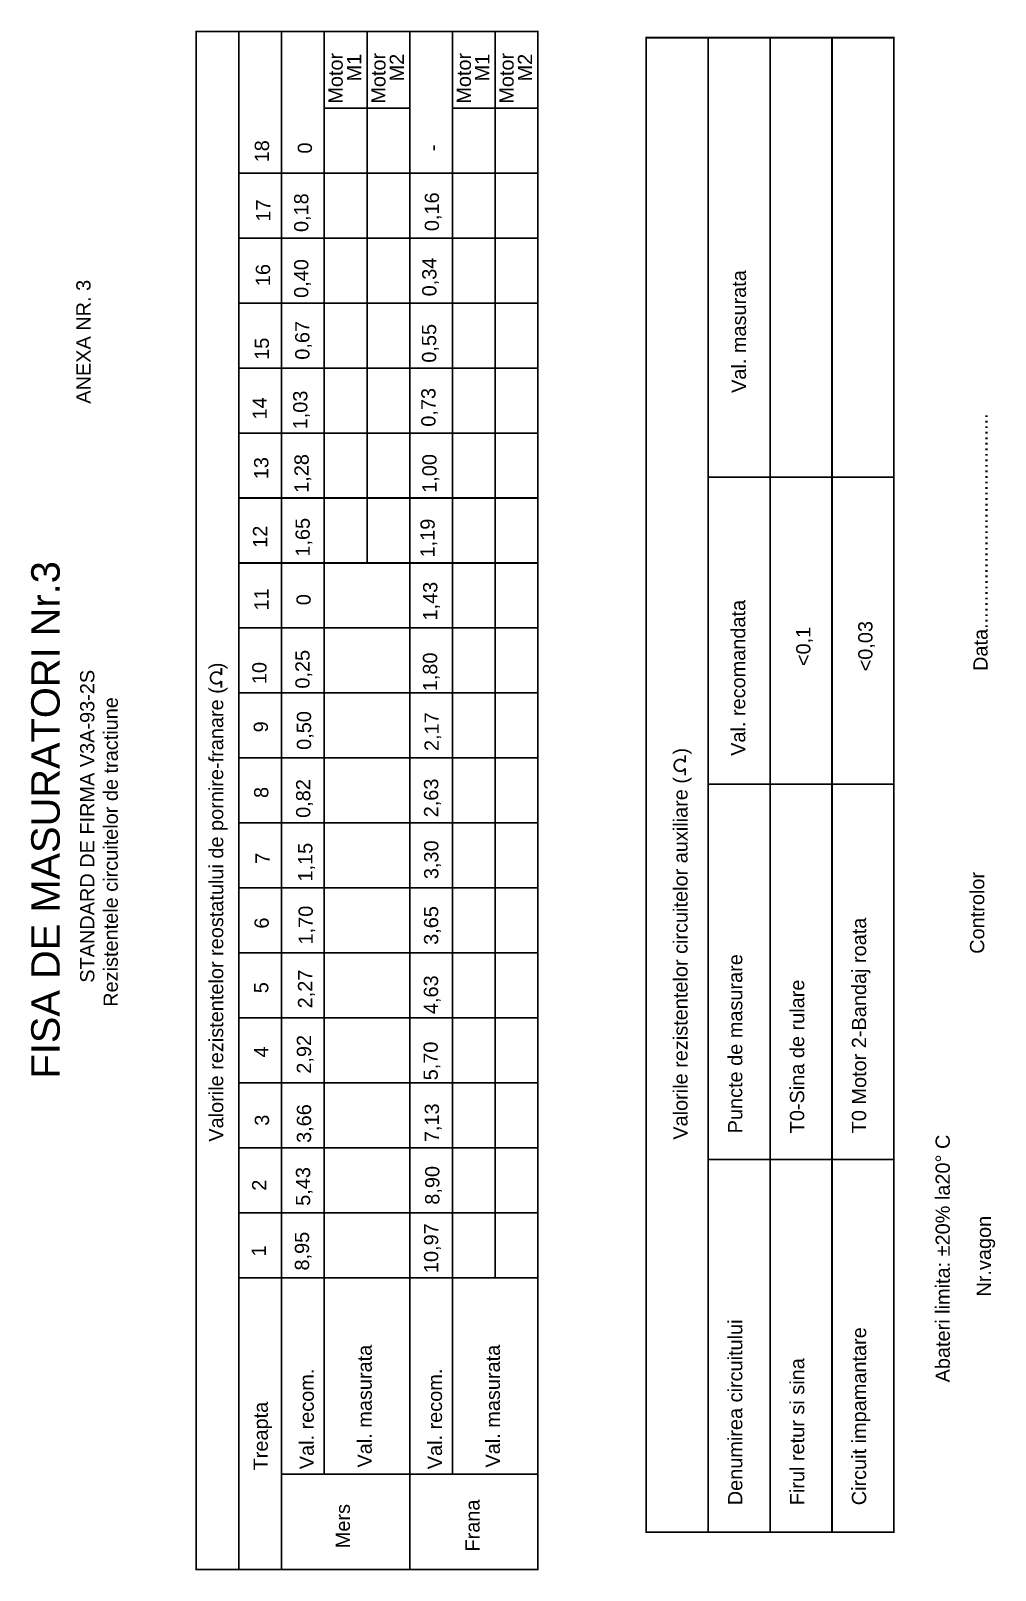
# Model space of a CAD drawing. Header units: millimetres. Extents: x 86 to 255, y 70 to 340.
import ezdxf

# ---------------------------------------------------------------- set-up
doc = ezdxf.new("R2010")
doc.units = ezdxf.units.MM
doc.layers.add('LIN_GR', color=3, linetype='Continuous')
doc.styles.add('ARIAL', font='ARIAL.TTF')

msp = doc.modelspace()

# ---------------------------------------------------------------- linework, layer by layer
at = {"color": 7, "const_width": 0.3}
for points in [[(119.6, 228.56), (119.6, 227.33, 3.617245), (119.6, 226.28), (119.6, 225.06)], [(201.01, 213.2), (201.01, 211.98, 3.617245), (201.01, 210.92), (201.01, 209.7)]]:
    msp.add_lwpolyline(points, format="xyb", dxfattribs=at)
at = {"layer": 'LIN_GR', "color": 7, "ltscale": 0.5, "const_width": 0.3}
for points in [[(115.17, 340.23), (115.17, 70.34), (175.17, 70.34), (175.17, 340.23)], [(237.65, 76.87), (194.18, 76.87), (194.18, 339.17), (237.65, 339.17)]]:
    msp.add_lwpolyline(points, close=True, dxfattribs=at)
for points in [[(122.67, 70.34), (122.67, 340.23)], [(130.17, 70.34), (130.17, 340.23)], [(137.67, 87.06), (137.67, 340.23)], [(145.17, 246.97), (145.17, 340.23)], [(152.67, 70.34), (152.67, 340.23)], [(160.17, 87.06), (160.17, 340.23)], [(167.67, 121.52), (167.67, 340.23)], [(205.05, 76.93), (205.05, 339.23)], [(215.92, 76.99), (215.92, 339.29)], [(226.78, 76.93), (226.78, 339.23)], [(137.67, 326.81), (152.67, 326.81)], [(160.17, 326.81), (175.17, 326.81)], [(122.67, 315.4), (175.17, 315.4)], [(122.67, 304), (175.17, 304)], [(122.67, 292.59), (175.17, 292.59)], [(122.67, 281.19), (175.17, 281.19)], [(122.67, 269.78), (175.17, 269.78)], [(205.05, 262.03), (237.65, 262.03)], [(122.67, 258.38), (175.17, 258.38)], [(122.67, 246.97), (175.17, 246.97)], [(122.67, 235.57), (175.17, 235.57)], [(122.67, 224.16), (175.17, 224.16)], [(122.67, 212.76), (175.17, 212.76)], [(205.05, 208.14), (237.65, 208.14)], [(122.67, 201.35), (175.17, 201.35)], [(122.67, 189.95), (175.17, 189.95)], [(122.67, 178.54), (175.17, 178.54)], [(122.67, 167.14), (175.17, 167.14)], [(122.67, 155.73), (175.17, 155.73)], [(122.67, 144.33), (175.17, 144.33)], [(205.05, 142.26), (237.65, 142.26)], [(122.67, 132.92), (175.17, 132.92)], [(122.67, 121.52), (175.17, 121.52)], [(130.17, 87.06), (145.17, 87.06)], [(145.17, 87.06), (175.17, 87.06)]]:
    msp.add_lwpolyline(points, dxfattribs=at)

# ---------------------------------------------------------------- texts
at = {"color": 7, "style": 'ARIAL'}
msp.add_text('FISA DE MASURATORI Nr.3', height=5, rotation=90, dxfattribs=at).set_placement((91.23, 156.49))
at = {"layer": 'LIN_GR', "color": 7, "ltscale": 0.5, "style": 'ARIAL'}
for s, p in [('Motor', (140.9, 327.58)), ('M1', (144.15, 331.49)), ('Motor', (148.4, 327.58)), ('M2', (151.65, 331.49)), ('Motor', (163.4, 327.58)), ('M1', (166.65, 331.49)), ('Motor', (170.9, 327.58)), ('M2', (174.15, 331.49)), ('18', (127.97, 317.29)), ('0', (135.51, 318.83)), ('-', (157.92, 319.26)), ('0,18', (134.87, 305.06)), ('0,16', (157.8, 305.22)), ('17', (128.21, 306.89)), ('0,40', (134.87, 293.5)), ('0,34', (157.35, 293.77)), ('16', (128.15, 295.56)), ('Val. masurata', (211.69, 276.82)), ('ANEXA NR. 3', (96.64, 274.93)), ('0,67', (135.06, 282.65)), ('0,55', (157.31, 282.13)), ('15', (127.95, 282.63)), ('14', (127.58, 272.17)), ('1,03', (134.7, 270.43)), ('0,73', (157.19, 270.89)), ('Data.......................................', (254.09, 228.02)), ('13', (127.85, 261.67)), ('1,28', (134.93, 259.29)), ('1,00', (157.37, 259.29)), ('1,65', (135.12, 248.09)), ('1,19', (157.05, 247.95)), ('12', (127.65, 249.63)), ('1,43', (157.51, 236.87)), ('11', (127.88, 238.64)), ('0', (135.28, 239.56)), ('Val. recomandata', (211.55, 213.12)), ('<0,1', (222.99, 228.88)), ('<0,03', (233.88, 227.95)), ('0,25', (135.09, 224.92)), ('1,80', (157.48, 224.46)), ('STANDARD DE FIRMA V3A-93-2S', (97.31, 173.3)), ('10', (127.52, 225.71)), ('Rezistentele circuitelor de tractiune', (101.43, 169.08)), ('9', (127.78, 217.24)), ('0,50', (135.35, 214.18)), ('2,17', (157.76, 213.97)), ('0,82', (135.22, 202.24)), ('2,63', (157.67, 202.34)), ('8', (127.85, 205.72)), ('1,15', (135.58, 191.06)), ('3,30', (157.69, 191.49)), ('7', (128.08, 194.16)), ('Controlor', (253.5, 178.38)), ('1,70', (135.65, 180.02)), ('3,65', (157.67, 179.95)), ('6', (127.92, 182.8)), ('T0 Motor 2-Bandaj roata', (232.77, 146.87)), ('Puncte de masurare', (211.04, 146.87)), ('5', (127.85, 171.46)), ('2,27', (135.55, 168.81)), ('4,63', (157.64, 167.8)), ('T0-Sina de rulare', (221.9, 146.87)), ('2,92', (135.35, 157.34)), ('5,70', (157.59, 156.17)), ('4', (127.85, 160.19)), ('3,66', (135.35, 145.19)), ('7,13', (157.8, 145.32)), ('3', (127.97, 148.2)), ('Abateri limita: %%p20% la20%%d C', (247.46, 103.15)), ('5,43', (135.19, 134.15)), ('8,90', (157.87, 134.34)), ('2', (127.49, 136.79)), ('10,97', (157.67, 122.34)), ('Nr.vagon', (254.67, 118.22)), ('1', (127.42, 125.26)), ('8,95', (135, 122.79)), ('Denumirea circuitului', (211.04, 81.59)), ('Circuit impamantare', (232.77, 81.59)), ('Val. masurata', (146, 88.21)), ('Val. masurata', (168.5, 88.21)), ('Firul retur si sina', (221.9, 81.59)), ('Val. recom.', (135.83, 87.91)), ('Val. recom.', (158.33, 87.91)), ('Treapta', (127.76, 87.71)), ('Mers', (142.17, 74.05)), ('Frana', (164.93, 73.47))]:
    msp.add_text(s, height=2.5, rotation=90, dxfattribs=at).set_placement(p)
at = {"layer": 'LIN_GR', "color": 7, "ltscale": 0.5, "char_height": 2.5, "width": 179.7642, "attachment_point": 1, "rotation": 90, "style": 'ARIAL'}
for s, insert in [('Valorile rezistentelor reostatului de pornire-franare ({\\fArial|b0|i0|c0|p32;\\H0.8125x;    })', (117.43, 145.4)), ('Valorile rezistentelor circuitelor auxiliare ({\\fArial|b0|i0|c0|p32;\\H0.8125x;     })', (198.92, 145.75))]:
    msp.add_mtext(s, dxfattribs=dict(at, insert=insert))

doc.saveas('drawing.dxf')
